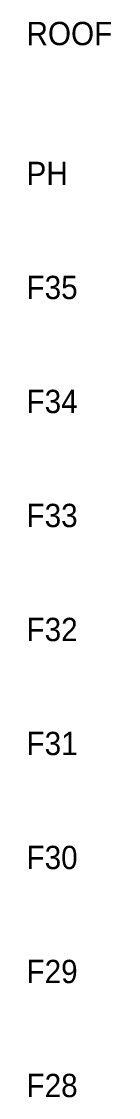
# Model space of a CAD drawing. Header units: millimetres. Extents: x 49323 to 538172, y -39336 to 181761.
# Drawn here: x 163135 to 166298, y 138043 to 179569 of the extents above; entities that cross this region are included whole.
import ezdxf

# ---------------------------------------------------------------- set-up
doc = ezdxf.new("R2010")
doc.units = ezdxf.units.MM
doc.layers.get('0').update_dxf_attribs({"lineweight": 20})
doc.styles.add('DrawingTitle', font='FRADM.TTF', dxfattribs={"width": 0.95})

msp = doc.modelspace()

# ---------------------------------------------------------------- texts
at = {"color": 140, "char_height": 900, "width": 4481.166, "attachment_point": 1, "style": 'DrawingTitle'}
for s, insert in [('ROOF', (163041.4, 179555.9)), ('PH', (163041.4, 174155.9)), ('F35', (163041.4, 169755.9)), ('F34', (163041.4, 165355.9)), ('F33', (163041.4, 160955.9)), ('F32', (163041.4, 156555.9)), ('F31', (163041.4, 152155.9)), ('F30', (163041.4, 147755.9))]:
    msp.add_mtext(s, dxfattribs=dict(at, insert=insert))
at = {"color": 2, "char_height": 900, "width": 4481.166, "attachment_point": 1, "style": 'DrawingTitle'}
for s, insert in [('F29', (163041.4, 143355.9)), ('F28', (163041.4, 138955.9))]:
    msp.add_mtext(s, dxfattribs=dict(at, insert=insert))

doc.saveas('drawing.dxf')
